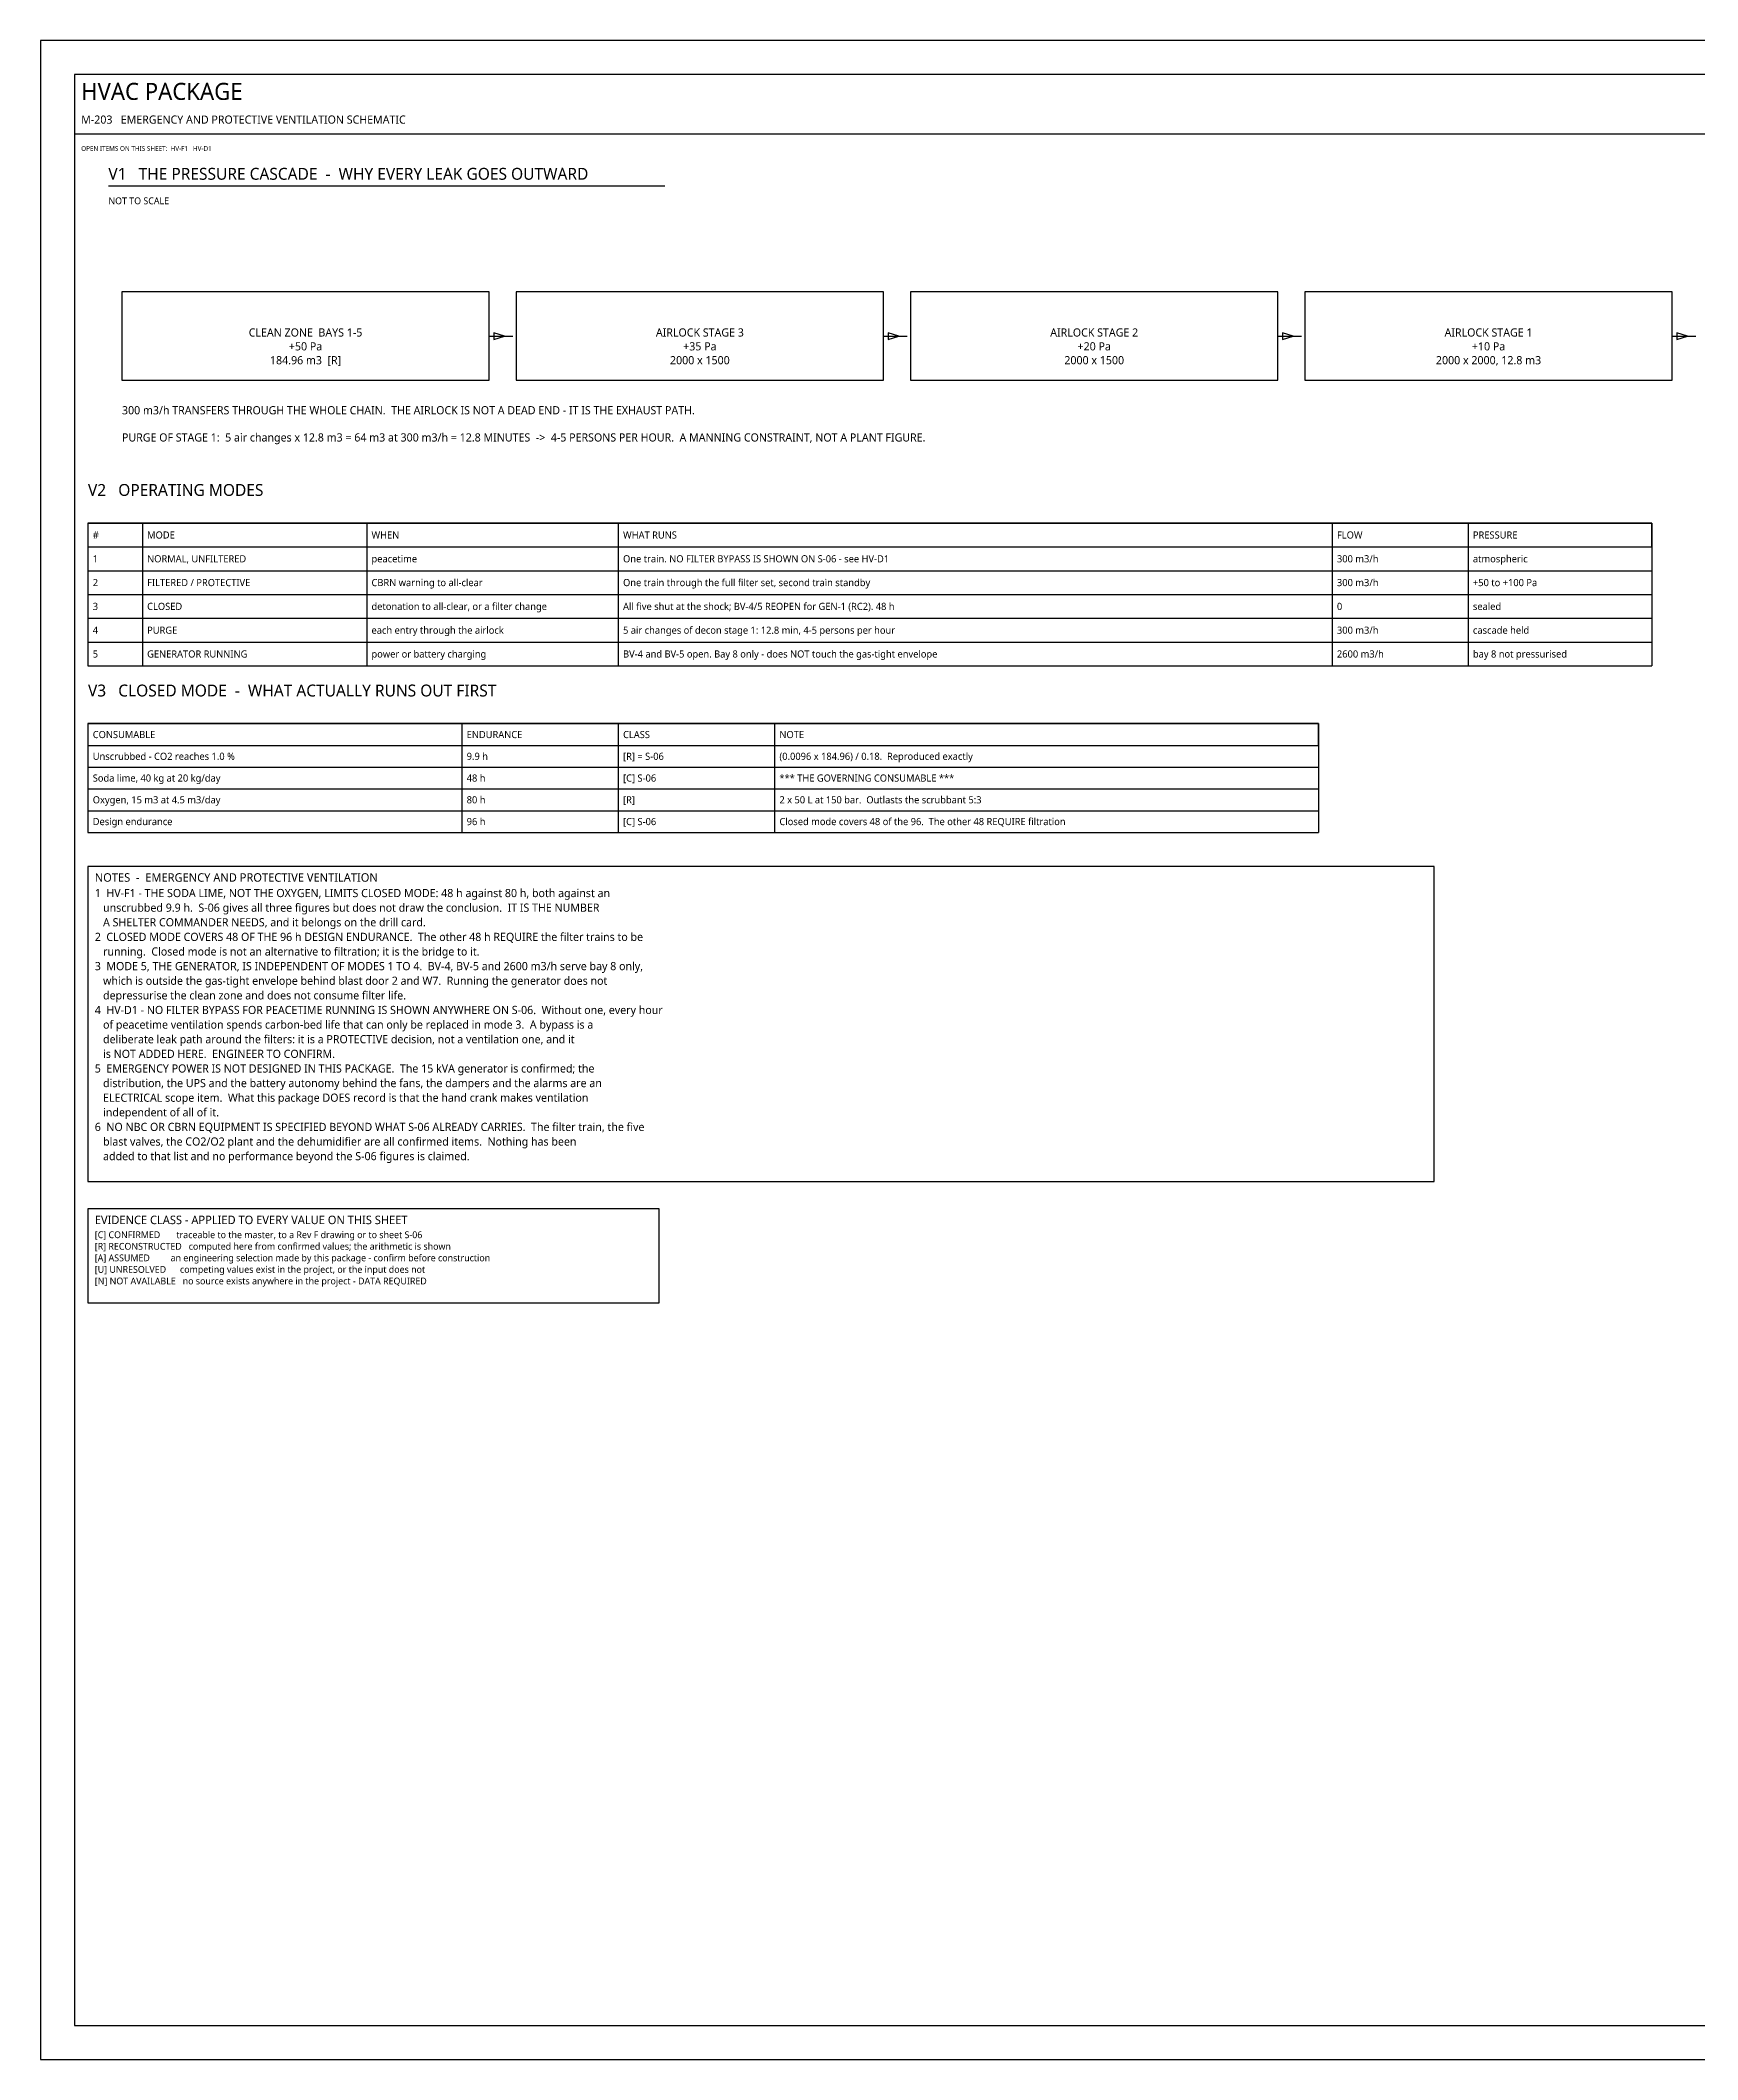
# Model space of a CAD drawing. Header units: millimetres. Extents: x 0 to 841, y 0 to 594.
# Drawn here: x 0 to 488, y 0 to 594 of the extents above; entities that cross this region are included whole.
import ezdxf
from ezdxf.enums import TextEntityAlignment as Align

# ---------------------------------------------------------------- set-up
doc = ezdxf.new("R2010")
doc.units = ezdxf.units.MM
for name, color, linetype in [('M-AIRFLOW', 1, 'Continuous'), ('M-DUCT-RETURN', 3, 'Continuous'), ('M-EQUIP', 2, 'Continuous'), ('M-FLAG', 1, 'Continuous'), ('M-TABLE', 7, 'Continuous'), ('M-TEXT', 7, 'Continuous'), ('M-TITLE', 7, 'Continuous'), ('S-NOTE', 7, 'Continuous'), ('S-TEXT', 7, 'Continuous'), ('S-TITLE', 7, 'Continuous')]:
    doc.layers.add(name, color=color, linetype=linetype)
doc.styles.add('OpenSans', font='OpenSans-Regular.ttf')

msp = doc.modelspace()

# ---------------------------------------------------------------- linework, layer by layer
at = {"layer": 'M-AIRFLOW'}
for p, q in [((132, 507), (139, 507)), ((248, 507), (255, 507)), ((364, 507), (371, 507)), ((480, 507), (487, 507))]:
    msp.add_line(p, q, dxfattribs=at)
for points in [[(136.5, 507), (133.42, 507.99), (133.42, 506.01)], [(252.5, 507), (249.42, 507.99), (249.42, 506.01)], [(368.5, 507), (365.42, 507.99), (365.42, 506.01)], [(484.5, 507), (481.42, 507.99), (481.42, 506.01)]]:
    msp.add_lwpolyline(points, close=True, dxfattribs=at)
at = {"layer": 'M-DUCT-RETURN'}
for points in [[(140, 494), (248, 494), (248, 520), (140, 520)], [(256, 494), (364, 494), (364, 520), (256, 520)], [(372, 494), (480, 494), (480, 520), (372, 520)]]:
    msp.add_lwpolyline(points, close=True, dxfattribs=at)
at = {"layer": 'M-EQUIP'}
msp.add_lwpolyline([(24, 494), (132, 494), (132, 520), (24, 520)], close=True, dxfattribs=at)
at = {"layer": 'M-TABLE'}
for p, q in [((14, 452), (474, 452)), ((14, 452), (14, 410)), ((30, 452), (30, 410)), ((96, 452), (96, 410)), ((170, 452), (170, 410)), ((380, 452), (380, 410)), ((420, 452), (420, 410)), ((474, 452), (474, 410)), ((14, 438), (474, 438)), ((14, 431), (474, 431)), ((14, 424), (474, 424)), ((14, 417), (474, 417)), ((14, 410), (474, 410)), ((14, 393), (376, 393)), ((14, 393), (14, 361)), ((124, 393), (124, 361)), ((170, 393), (170, 361)), ((216, 393), (216, 361)), ((376, 393), (376, 361)), ((14, 380.2), (376, 380.2)), ((14, 373.8), (376, 373.8)), ((14, 367.4), (376, 367.4)), ((14, 361), (376, 361))]:
    msp.add_line(p, q, dxfattribs=at)
for points in [[(14, 445), (474, 445), (474, 452), (14, 452)], [(14, 386.6), (376, 386.6), (376, 393), (14, 393)]]:
    msp.add_lwpolyline(points, close=True, dxfattribs=at)
at = {"layer": 'M-TITLE'}
msp.add_line((10, 566.5), (831, 566.5), dxfattribs=at)
at = {"layer": 'S-TITLE'}
msp.add_line((20, 551.2), (183.703, 551.2), dxfattribs=at)
for points in [[(0, 0), (841, 0), (841, 594), (0, 594)], [(10, 10), (831, 10), (831, 584), (10, 584)], [(14, 258.275), (410, 258.275), (410, 351), (14, 351)], [(14, 222.65), (182, 222.65), (182, 250.275), (14, 250.275)]]:
    msp.add_lwpolyline(points, close=True, dxfattribs=at)

# ---------------------------------------------------------------- texts
at = {"layer": 'M-FLAG', "style": 'OpenSans'}
for s, height, p in [('OPEN ITEMS ON THIS SHEET:  HV-F1   HV-D1', 1.4, (12, 561.5)), ('PURGE OF STAGE 1:  5 air changes x 12.8 m3 = 64 m3 at 300 m3/h = 12.8 MINUTES  ->  4-5 PERSONS PER HOUR.  A MANNING CONSTRAINT, NOT A PLANT FIGURE.', 2.4, (24, 476))]:
    msp.add_text(s, height=height, dxfattribs=at).set_placement(p)
at = {"layer": 'M-TABLE', "style": 'OpenSans'}
for s, p in [('#', (15.4, 447.45)), ('MODE', (31.4, 447.45)), ('WHEN', (97.4, 447.45)), ('WHAT RUNS', (171.4, 447.45)), ('FLOW', (381.4, 447.45)), ('PRESSURE', (421.4, 447.45)), ('1', (15.4, 440.45)), ('NORMAL, UNFILTERED', (31.4, 440.45)), ('peacetime', (97.4, 440.45)), ('One train. NO FILTER BYPASS IS SHOWN ON S-06 - see HV-D1', (171.4, 440.45)), ('300 m3/h', (381.4, 440.45)), ('atmospheric', (421.4, 440.45)), ('2', (15.4, 433.45)), ('FILTERED / PROTECTIVE', (31.4, 433.45)), ('CBRN warning to all-clear', (97.4, 433.45)), ('One train through the full filter set, second train standby', (171.4, 433.45)), ('300 m3/h', (381.4, 433.45)), ('+50 to +100 Pa', (421.4, 433.45)), ('3', (15.4, 426.45)), ('CLOSED', (31.4, 426.45)), ('detonation to all-clear, or a filter change', (97.4, 426.45)), ('All five shut at the shock; BV-4/5 REOPEN for GEN-1 (RC2). 48 h', (171.4, 426.45)), ('0', (381.4, 426.45)), ('sealed', (421.4, 426.45)), ('4', (15.4, 419.45)), ('PURGE', (31.4, 419.45)), ('each entry through the airlock', (97.4, 419.45)), ('5 air changes of decon stage 1: 12.8 min, 4-5 persons per hour', (171.4, 419.45)), ('300 m3/h', (381.4, 419.45)), ('cascade held', (421.4, 419.45)), ('5', (15.4, 412.45)), ('GENERATOR RUNNING', (31.4, 412.45)), ('power or battery charging', (97.4, 412.45)), ('BV-4 and BV-5 open. Bay 8 only - does NOT touch the gas-tight envelope', (171.4, 412.45)), ('2600 m3/h', (381.4, 412.45)), ('bay 8 not pressurised', (421.4, 412.45)), ('CONSUMABLE', (15.4, 388.75)), ('ENDURANCE', (125.4, 388.75)), ('CLASS', (171.4, 388.75)), ('NOTE', (217.4, 388.75)), ('Unscrubbed - CO2 reaches 1.0 %', (15.4, 382.35)), ('9.9 h', (125.4, 382.35)), ('[R] = S-06', (171.4, 382.35)), ('(0.0096 x 184.96) / 0.18.  Reproduced exactly', (217.4, 382.35)), ('Soda lime, 40 kg at 20 kg/day', (15.4, 375.95)), ('48 h', (125.4, 375.95)), ('[C] S-06', (171.4, 375.95)), ('*** THE GOVERNING CONSUMABLE ***', (217.4, 375.95)), ('Oxygen, 15 m3 at 4.5 m3/day', (15.4, 369.55)), ('80 h', (125.4, 369.55)), ('[R]', (171.4, 369.55)), ('2 x 50 L at 150 bar.  Outlasts the scrubbant 5:3', (217.4, 369.55)), ('Design endurance', (15.4, 363.15)), ('96 h', (125.4, 363.15)), ('[C] S-06', (171.4, 363.15)), ('Closed mode covers 48 of the 96.  The other 48 REQUIRE filtration', (217.4, 363.15))]:
    msp.add_text(s, height=2.1, dxfattribs=at).set_placement(p)
at = {"layer": 'M-TEXT', "style": 'OpenSans'}
for s, p in [('CLEAN ZONE  BAYS 1-5', (78, 508.08)), ('+50 Pa', (78, 504)), ('AIRLOCK STAGE 3', (194, 508.08)), ('+35 Pa', (194, 504)), ('AIRLOCK STAGE 2', (310, 508.08)), ('+20 Pa', (310, 504)), ('AIRLOCK STAGE 1', (426, 508.08)), ('+10 Pa', (426, 504)), ('184.96 m3  [R]', (78, 499.92)), ('2000 x 1500', (194, 499.92)), ('2000 x 1500', (310, 499.92)), ('2000 x 2000, 12.8 m3', (426, 499.92))]:
    msp.add_text(s, height=2.4, dxfattribs=at).set_placement(p, align=Align.MIDDLE_CENTER)
msp.add_text('300 m3/h TRANSFERS THROUGH THE WHOLE CHAIN.  THE AIRLOCK IS NOT A DEAD END - IT IS THE EXHAUST PATH.', height=2.4, dxfattribs=at).set_placement((24, 484))
at = {"layer": 'M-TITLE', "style": 'OpenSans'}
for s, height, p in [('HVAC PACKAGE', 5, (12, 576.5)), ('M-203   EMERGENCY AND PROTECTIVE VENTILATION SCHEMATIC', 2.4, (12, 569.5)), ('V2   OPERATING MODES', 3.5, (14, 460)), ('V3   CLOSED MODE  -  WHAT ACTUALLY RUNS OUT FIRST', 3.5, (14, 401))]:
    msp.add_text(s, height=height, dxfattribs=at).set_placement(p)
at = {"layer": 'S-NOTE', "style": 'OpenSans'}
for s, height, p in [('1  HV-F1 - THE SODA LIME, NOT THE OXYGEN, LIMITS CLOSED MODE: 48 h against 80 h, both against an', 2.4, (16, 341.975)), ('   unscrubbed 9.9 h.  S-06 gives all three figures but does not draw the conclusion.  IT IS THE NUMBER', 2.4, (16, 337.675)), ('   A SHELTER COMMANDER NEEDS, and it belongs on the drill card.', 2.4, (16, 333.375)), ('2  CLOSED MODE COVERS 48 OF THE 96 h DESIGN ENDURANCE.  The other 48 h REQUIRE the filter trains to be', 2.4, (16, 329.075)), ('   running.  Closed mode is not an alternative to filtration; it is the bridge to it.', 2.4, (16, 324.775)), ('3  MODE 5, THE GENERATOR, IS INDEPENDENT OF MODES 1 TO 4.  BV-4, BV-5 and 2600 m3/h serve bay 8 only,', 2.4, (16, 320.475)), ('   which is outside the gas-tight envelope behind blast door 2 and W7.  Running the generator does not', 2.4, (16, 316.175)), ('4  HV-D1 - NO FILTER BYPASS FOR PEACETIME RUNNING IS SHOWN ANYWHERE ON S-06.  Without one, every hour', 2.4, (16, 307.575)), ('   depressurise the clean zone and does not consume filter life.', 2.4, (16, 311.875)), ('   of peacetime ventilation spends carbon-bed life that can only be replaced in mode 3.  A bypass is a', 2.4, (16, 303.275)), ('   deliberate leak path around the filters: it is a PROTECTIVE decision, not a ventilation one, and it', 2.4, (16, 298.975)), ('   is NOT ADDED HERE.  ENGINEER TO CONFIRM.', 2.4, (16, 294.675)), ('5  EMERGENCY POWER IS NOT DESIGNED IN THIS PACKAGE.  The 15 kVA generator is confirmed; the', 2.4, (16, 290.375)), ('   distribution, the UPS and the battery autonomy behind the fans, the dampers and the alarms are an', 2.4, (16, 286.075)), ('   independent of all of it.', 2.4, (16, 277.475)), ('   ELECTRICAL scope item.  What this package DOES record is that the hand crank makes ventilation', 2.4, (16, 281.775)), ('6  NO NBC OR CBRN EQUIPMENT IS SPECIFIED BEYOND WHAT S-06 ALREADY CARRIES.  The filter train, the five', 2.4, (16, 273.175)), ('   blast valves, the CO2/O2 plant and the dehumidifier are all confirmed items.  Nothing has been', 2.4, (16, 268.875)), ('   added to that list and no performance beyond the S-06 figures is claimed.', 2.4, (16, 264.575)), ('[C] CONFIRMED       traceable to the master, to a Rev F drawing or to sheet S-06', 2, (16, 241.65)), ('[R] RECONSTRUCTED   computed here from confirmed values; the arithmetic is shown', 2, (16, 238.25)), ('[A] ASSUMED         an engineering selection made by this package - confirm before construction', 2, (16, 234.85)), ('[U] UNRESOLVED      competing values exist in the project, or the input does not', 2, (16, 231.45)), ('[N] NOT AVAILABLE   no source exists anywhere in the project - DATA REQUIRED', 2, (16, 228.05))]:
    msp.add_text(s, height=height, dxfattribs=at).set_placement(p)
at = {"layer": 'S-TEXT', "style": 'OpenSans'}
msp.add_text('NOT TO SCALE', height=2, dxfattribs=at).set_placement((20, 545.8))
at = {"layer": 'S-TITLE', "style": 'OpenSans'}
for s, height, p in [('V1   THE PRESSURE CASCADE  -  WHY EVERY LEAK GOES OUTWARD', 3.5, (20, 553)), ('NOTES  -  EMERGENCY AND PROTECTIVE VENTILATION', 2.5, (16, 346.5)), ('EVIDENCE CLASS - APPLIED TO EVERY VALUE ON THIS SHEET', 2.5, (16, 245.775))]:
    msp.add_text(s, height=height, dxfattribs=at).set_placement(p)

doc.saveas('drawing.dxf')
